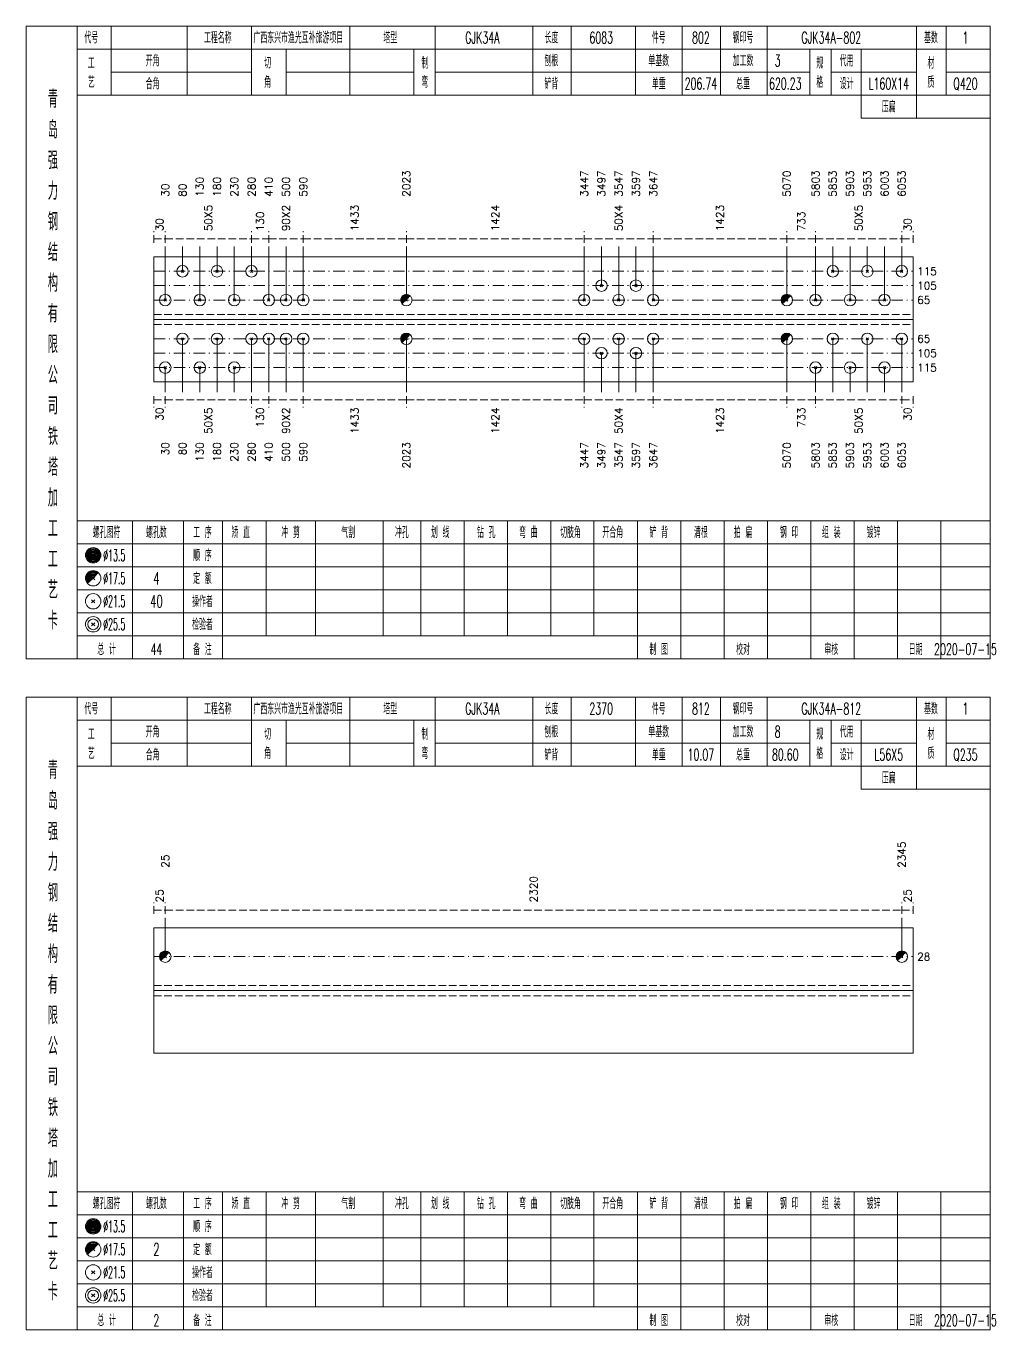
# Model space of a CAD drawing. Extents: x 0 to 2606, y -377 to 6479.
# Drawn here: x 1568.4 to 1821.3, y 2975 to 3315 of the extents above; entities that cross this region are included whole.
import ezdxf
from ezdxf.enums import TextEntityAlignment as Align

# ---------------------------------------------------------------- set-up
doc = ezdxf.new("R2010")
doc.units = 0
doc.header["$MEASUREMENT"] = 0
doc.linetypes.add('一点画线', pattern=[5.2, 3, -1, 0.2, -1])
doc.linetypes.add('虚线', pattern=[2.75, 2, -0.75])
doc.layers.get('0').update_dxf_attribs({"linetype": 'CONTINUOUS', "lineweight": 25})
doc.layers.add('1', color=7, linetype='CONTINUOUS', lineweight=25)
doc.layers.add('4', color=7, linetype='CONTINUOUS', lineweight=25)
doc.styles.get("Standard").update_dxf_attribs({"font": 'simplex.shx', "width": 0.7, "height": 3, "bigfont": 'gbhzfs.shx'})

msp = doc.modelspace()

# ---------------------------------------------------------------- linework, layer by layer
at = {"color": 8, "linetype": '虚线', "lineweight": 9}
for p, q in [((1601.7, 3258.5), (1601.7, 3261.5)), ((1604.7, 3258.5), (1604.7, 3261.5)), ((1604.7, 3258.5), (1604.7, 3261.5)), ((1627.2, 3258.5), (1627.2, 3261.5)), ((1627.2, 3258.5), (1627.2, 3261.5)), ((1631.7, 3258.5), (1631.7, 3261.5)), ((1631.7, 3258.5), (1631.7, 3261.5)), ((1640.7, 3258.5), (1640.7, 3261.5)), ((1640.7, 3258.5), (1640.7, 3261.5)), ((1667.58, 3258.5), (1667.58, 3261.5)), ((1667.58, 3258.5), (1667.58, 3261.5)), ((1713.96, 3258.5), (1713.96, 3261.5)), ((1713.96, 3258.5), (1713.96, 3261.5)), ((1731.96, 3258.5), (1731.96, 3261.5)), ((1731.96, 3258.5), (1731.96, 3261.5)), ((1766.81, 3258.5), (1766.81, 3261.5)), ((1766.81, 3258.5), (1766.81, 3261.5)), ((1774.3, 3258.5), (1774.3, 3261.5)), ((1774.3, 3258.5), (1774.3, 3261.5)), ((1796.8, 3258.5), (1796.8, 3261.5)), ((1796.8, 3258.5), (1796.8, 3261.5)), ((1799.8, 3258.5), (1799.8, 3261.5)), ((1601.7, 3259.5), (1604.7, 3259.5)), ((1604.7, 3259.5), (1627.2, 3259.5)), ((1627.2, 3259.5), (1631.7, 3259.5)), ((1631.7, 3259.5), (1640.7, 3259.5)), ((1640.7, 3259.5), (1667.58, 3259.5)), ((1667.58, 3259.5), (1713.96, 3259.5)), ((1713.96, 3259.5), (1731.96, 3259.5)), ((1731.96, 3259.5), (1766.81, 3259.5)), ((1766.81, 3259.5), (1774.3, 3259.5)), ((1774.3, 3259.5), (1796.8, 3259.5)), ((1796.8, 3259.5), (1799.8, 3259.5)), ((1601.7, 3218.5), (1601.7, 3215.5)), ((1601.7, 3217.5), (1604.7, 3217.5)), ((1604.7, 3218.5), (1604.7, 3215.5)), ((1604.7, 3218.5), (1604.7, 3215.5)), ((1604.7, 3217.5), (1627.2, 3217.5)), ((1627.2, 3218.5), (1627.2, 3215.5)), ((1627.2, 3218.5), (1627.2, 3215.5)), ((1627.2, 3217.5), (1631.7, 3217.5)), ((1631.7, 3218.5), (1631.7, 3215.5)), ((1631.7, 3218.5), (1631.7, 3215.5)), ((1631.7, 3217.5), (1640.7, 3217.5)), ((1640.7, 3218.5), (1640.7, 3215.5)), ((1640.7, 3218.5), (1640.7, 3215.5)), ((1640.7, 3217.5), (1667.58, 3217.5)), ((1667.58, 3218.5), (1667.58, 3215.5)), ((1667.58, 3218.5), (1667.58, 3215.5)), ((1667.58, 3217.5), (1713.96, 3217.5)), ((1713.96, 3218.5), (1713.96, 3215.5)), ((1713.96, 3218.5), (1713.96, 3215.5)), ((1713.96, 3217.5), (1731.96, 3217.5)), ((1731.96, 3218.5), (1731.96, 3215.5)), ((1731.96, 3218.5), (1731.96, 3215.5)), ((1731.96, 3217.5), (1766.81, 3217.5)), ((1766.81, 3218.5), (1766.81, 3215.5)), ((1766.81, 3218.5), (1766.81, 3215.5)), ((1766.81, 3217.5), (1774.3, 3217.5)), ((1774.3, 3218.5), (1774.3, 3215.5)), ((1774.3, 3218.5), (1774.3, 3215.5)), ((1774.3, 3217.5), (1796.8, 3217.5)), ((1796.8, 3218.5), (1796.8, 3215.5)), ((1796.8, 3218.5), (1796.8, 3215.5)), ((1796.8, 3217.5), (1799.8, 3217.5)), ((1799.8, 3218.5), (1799.8, 3215.5)), ((1601.7, 3083.5), (1601.7, 3086.5)), ((1601.7, 3084.5), (1604.7, 3084.5)), ((1604.7, 3083.5), (1604.7, 3086.5)), ((1604.7, 3083.5), (1604.7, 3086.5)), ((1604.7, 3084.5), (1796.8, 3084.5)), ((1796.8, 3083.5), (1796.8, 3086.5)), ((1796.8, 3083.5), (1796.8, 3086.5)), ((1796.8, 3084.5), (1799.8, 3084.5)), ((1799.8, 3083.5), (1799.8, 3086.5))]:
    msp.add_line(p, q, dxfattribs=at)
at = {"color": 7, "linetype": 'Continuous', "lineweight": 13}
for p, q in [((1604.7, 3243.56), (1604.7, 3257.5)), ((1609.2, 3251.06), (1609.2, 3257.5)), ((1613.7, 3243.56), (1613.7, 3257.5)), ((1618.2, 3251.06), (1618.2, 3257.5)), ((1622.7, 3243.56), (1622.7, 3257.5)), ((1627.2, 3251.06), (1627.2, 3257.5)), ((1631.7, 3243.56), (1631.7, 3257.5)), ((1636.2, 3243.56), (1636.2, 3257.5)), ((1640.7, 3243.56), (1640.7, 3257.5)), ((1667.58, 3243.56), (1667.58, 3257.5)), ((1713.96, 3243.56), (1713.96, 3257.5)), ((1718.46, 3247.31), (1718.46, 3257.5)), ((1722.96, 3243.56), (1722.96, 3257.5)), ((1727.46, 3247.31), (1727.46, 3257.5)), ((1731.96, 3243.56), (1731.96, 3257.5)), ((1766.81, 3243.56), (1766.81, 3257.5)), ((1774.3, 3243.56), (1774.3, 3257.5)), ((1778.8, 3251.06), (1778.8, 3257.5)), ((1783.3, 3243.56), (1783.3, 3257.5)), ((1787.8, 3251.06), (1787.8, 3257.5)), ((1792.3, 3243.56), (1792.3, 3257.5)), ((1796.8, 3251.06), (1796.8, 3257.5)), ((1608.9, 3250.76), (1609.5, 3251.36)), ((1609.5, 3250.76), (1608.9, 3251.36)), ((1617.9, 3250.76), (1618.5, 3251.36)), ((1618.5, 3250.76), (1617.9, 3251.36)), ((1626.9, 3250.76), (1627.5, 3251.36)), ((1627.5, 3250.76), (1626.9, 3251.36)), ((1778.5, 3250.76), (1779.1, 3251.36)), ((1779.1, 3250.76), (1778.5, 3251.36)), ((1787.5, 3250.76), (1788.1, 3251.36)), ((1788.1, 3250.76), (1787.5, 3251.36)), ((1796.5, 3250.76), (1797.1, 3251.36)), ((1797.1, 3250.76), (1796.5, 3251.36)), ((1718.16, 3247.01), (1718.76, 3247.61)), ((1718.76, 3247.01), (1718.16, 3247.61)), ((1727.16, 3247.01), (1727.76, 3247.61)), ((1727.76, 3247.01), (1727.16, 3247.61)), ((1604.4, 3243.26), (1605, 3243.86)), ((1605, 3243.26), (1604.4, 3243.86)), ((1613.4, 3243.26), (1614, 3243.86)), ((1614, 3243.26), (1613.4, 3243.86)), ((1622.4, 3243.26), (1623, 3243.86)), ((1623, 3243.26), (1622.4, 3243.86)), ((1631.4, 3243.26), (1632, 3243.86)), ((1632, 3243.26), (1631.4, 3243.86)), ((1635.9, 3243.26), (1636.5, 3243.86)), ((1636.5, 3243.26), (1635.9, 3243.86)), ((1640.4, 3243.26), (1641, 3243.86)), ((1641, 3243.26), (1640.4, 3243.86)), ((1713.66, 3243.26), (1714.26, 3243.86)), ((1714.26, 3243.26), (1713.66, 3243.86)), ((1722.66, 3243.26), (1723.26, 3243.86)), ((1723.26, 3243.26), (1722.66, 3243.86)), ((1731.66, 3243.26), (1732.26, 3243.86)), ((1732.26, 3243.26), (1731.66, 3243.86)), ((1774, 3243.26), (1774.6, 3243.86)), ((1774.6, 3243.26), (1774, 3243.86)), ((1783, 3243.26), (1783.6, 3243.86)), ((1783.6, 3243.26), (1783, 3243.86)), ((1792, 3243.26), (1792.6, 3243.86)), ((1792.6, 3243.26), (1792, 3243.86)), ((1609.2, 3233.44), (1609.2, 3219.5)), ((1618.2, 3233.44), (1618.2, 3219.5)), ((1627.2, 3233.44), (1627.2, 3219.5)), ((1631.7, 3233.44), (1631.7, 3219.5)), ((1636.2, 3233.44), (1636.2, 3219.5)), ((1640.7, 3233.44), (1640.7, 3219.5)), ((1667.58, 3233.44), (1667.58, 3219.5)), ((1713.96, 3233.44), (1713.96, 3219.5)), ((1722.96, 3233.44), (1722.96, 3219.5)), ((1731.96, 3233.44), (1731.96, 3219.5)), ((1766.81, 3233.44), (1766.81, 3219.5)), ((1778.8, 3233.44), (1778.8, 3219.5)), ((1787.8, 3233.44), (1787.8, 3219.5)), ((1796.8, 3233.44), (1796.8, 3219.5)), ((1718.46, 3229.69), (1718.46, 3219.5)), ((1727.46, 3229.69), (1727.46, 3219.5)), ((1604.7, 3225.94), (1604.7, 3219.5)), ((1613.7, 3225.94), (1613.7, 3219.5)), ((1622.7, 3225.94), (1622.7, 3219.5)), ((1774.3, 3225.94), (1774.3, 3219.5)), ((1783.3, 3225.94), (1783.3, 3219.5)), ((1792.3, 3225.94), (1792.3, 3219.5)), ((1604.7, 3072.34), (1604.7, 3082.5)), ((1796.8, 3072.34), (1796.8, 3082.5))]:
    msp.add_line(p, q, dxfattribs=at)
at = {"color": 7, "linetype": 'Continuous', "lineweight": 18}
for p, q in [((1601.7, 3254.81), (1601.7, 3222.19)), ((1601.7, 3254.81), (1799.8, 3254.81)), ((1799.8, 3254.81), (1799.8, 3222.19)), ((1601.7, 3238.5), (1799.8, 3238.5)), ((1601.7, 3079.84), (1601.7, 3047.16)), ((1601.7, 3079.84), (1799.8, 3079.84)), ((1799.8, 3079.84), (1799.8, 3047.16)), ((1601.7, 3063.5), (1799.8, 3063.5))]:
    msp.add_line(p, q, dxfattribs=at)
at = {"color": 3, "linetype": '一点画线', "lineweight": 13}
for p, q in [((1601.7, 3251.06), (1799.8, 3251.06)), ((1601.7, 3247.31), (1799.8, 3247.31)), ((1601.7, 3243.56), (1799.8, 3243.56)), ((1601.7, 3233.44), (1799.8, 3233.44)), ((1601.7, 3229.69), (1799.8, 3229.69)), ((1601.7, 3225.94), (1799.8, 3225.94)), ((1601.7, 3072.34), (1799.8, 3072.34))]:
    msp.add_line(p, q, dxfattribs=at)
at = {"color": 7, "linetype": 'Continuous', "lineweight": 0}
for p, q in [((1667.28, 3243.26), (1667.88, 3243.86)), ((1667.28, 3243.86), (1667.88, 3243.26)), ((1766.51, 3243.26), (1767.11, 3243.86)), ((1766.51, 3243.86), (1767.11, 3243.26)), ((1604.4, 3072.04), (1605, 3072.64)), ((1604.4, 3072.64), (1605, 3072.04)), ((1796.5, 3072.04), (1797.1, 3072.64)), ((1796.5, 3072.64), (1797.1, 3072.04))]:
    msp.add_line(p, q, dxfattribs=at)
at = {"color": 1, "linetype": '虚线', "lineweight": 18}
for p, q in [((1601.7, 3239.81), (1799.8, 3239.81)), ((1601.7, 3237.19), (1799.8, 3237.19)), ((1601.7, 3064.84), (1799.8, 3064.84)), ((1601.7, 3062.16), (1799.8, 3062.16))]:
    msp.add_line(p, q, dxfattribs=at)
at = {"color": 7, "linetype": 'Continuous', "lineweight": 13}
for centre in [(1609.2, 3251.06), (1618.2, 3251.06), (1627.2, 3251.06), (1778.8, 3251.06), (1787.8, 3251.06), (1796.8, 3251.06), (1718.46, 3247.31), (1727.46, 3247.31), (1604.7, 3243.56), (1613.7, 3243.56), (1622.7, 3243.56), (1631.7, 3243.56), (1636.2, 3243.56), (1640.7, 3243.56), (1667.58, 3243.56), (1713.96, 3243.56), (1722.96, 3243.56), (1731.96, 3243.56), (1766.81, 3243.56), (1774.3, 3243.56), (1783.3, 3243.56), (1792.3, 3243.56), (1604.7, 3072.34), (1796.8, 3072.34)]:
    msp.add_circle(centre, 1.5, dxfattribs=at)
for centre, radius in [((1667.58, 3243.56), 1.35), ((1667.58, 3243.56), 1.2), ((1667.58, 3243.56), 1.05), ((1667.58, 3243.56), 0.9), ((1667.58, 3243.56), 0.75), ((1667.58, 3243.56), 0.6), ((1667.58, 3243.56), 0.45), ((1667.58, 3243.56), 0.3), ((1667.58, 3243.56), 0.15), ((1766.81, 3243.56), 1.35), ((1766.81, 3243.56), 1.2), ((1766.81, 3243.56), 1.05), ((1766.81, 3243.56), 0.9), ((1766.81, 3243.56), 0.75), ((1766.81, 3243.56), 0.6), ((1766.81, 3243.56), 0.45), ((1766.81, 3243.56), 0.3), ((1766.81, 3243.56), 0.15), ((1604.7, 3072.34), 1.35), ((1796.8, 3072.34), 1.35), ((1604.7, 3072.34), 1.2), ((1604.7, 3072.34), 1.05), ((1604.7, 3072.34), 0.9), ((1604.7, 3072.34), 0.75), ((1604.7, 3072.34), 0.6), ((1604.7, 3072.34), 0.45), ((1604.7, 3072.34), 0.3), ((1604.7, 3072.34), 0.15), ((1796.8, 3072.34), 1.2), ((1796.8, 3072.34), 1.05), ((1796.8, 3072.34), 0.9), ((1796.8, 3072.34), 0.75), ((1796.8, 3072.34), 0.6), ((1796.8, 3072.34), 0.45), ((1796.8, 3072.34), 0.3), ((1796.8, 3072.34), 0.15)]:
    msp.add_arc(centre, radius, 45, 225, dxfattribs=at)
at = {"layer": '1', "color": 7, "linetype": 'Continuous', "lineweight": 13}
for p, q in [((1608.9, 3233.14), (1609.5, 3233.74)), ((1609.5, 3233.14), (1608.9, 3233.74)), ((1617.9, 3233.14), (1618.5, 3233.74)), ((1618.5, 3233.14), (1617.9, 3233.74)), ((1626.9, 3233.14), (1627.5, 3233.74)), ((1627.5, 3233.14), (1626.9, 3233.74)), ((1631.4, 3233.14), (1632, 3233.74)), ((1632, 3233.14), (1631.4, 3233.74)), ((1635.9, 3233.14), (1636.5, 3233.74)), ((1636.5, 3233.14), (1635.9, 3233.74)), ((1640.4, 3233.14), (1641, 3233.74)), ((1641, 3233.14), (1640.4, 3233.74)), ((1713.66, 3233.14), (1714.26, 3233.74)), ((1714.26, 3233.14), (1713.66, 3233.74)), ((1722.66, 3233.14), (1723.26, 3233.74)), ((1723.26, 3233.14), (1722.66, 3233.74)), ((1731.66, 3233.14), (1732.26, 3233.74)), ((1732.26, 3233.14), (1731.66, 3233.74)), ((1778.5, 3233.14), (1779.1, 3233.74)), ((1779.1, 3233.14), (1778.5, 3233.74)), ((1787.5, 3233.14), (1788.1, 3233.74)), ((1788.1, 3233.14), (1787.5, 3233.74)), ((1796.5, 3233.14), (1797.1, 3233.74)), ((1797.1, 3233.14), (1796.5, 3233.74)), ((1718.16, 3229.39), (1718.76, 3229.99)), ((1718.76, 3229.39), (1718.16, 3229.99)), ((1727.16, 3229.39), (1727.76, 3229.99)), ((1727.76, 3229.39), (1727.16, 3229.99)), ((1604.4, 3225.64), (1605, 3226.24)), ((1605, 3225.64), (1604.4, 3226.24)), ((1613.4, 3225.64), (1614, 3226.24)), ((1614, 3225.64), (1613.4, 3226.24)), ((1622.4, 3225.64), (1623, 3226.24)), ((1623, 3225.64), (1622.4, 3226.24)), ((1774, 3225.64), (1774.6, 3226.24)), ((1774.6, 3225.64), (1774, 3226.24)), ((1783, 3225.64), (1783.6, 3226.24)), ((1783.6, 3225.64), (1783, 3226.24)), ((1792, 3225.64), (1792.6, 3226.24)), ((1792.6, 3225.64), (1792, 3226.24))]:
    msp.add_line(p, q, dxfattribs=at)
at = {"layer": '1', "color": 7, "linetype": 'Continuous', "lineweight": 0}
for p, q in [((1667.28, 3233.14), (1667.88, 3233.74)), ((1667.28, 3233.74), (1667.88, 3233.14)), ((1766.51, 3233.14), (1767.11, 3233.74)), ((1766.51, 3233.74), (1767.11, 3233.14))]:
    msp.add_line(p, q, dxfattribs=at)
at = {"layer": '1', "color": 7, "linetype": 'Continuous', "lineweight": 18}
for p, q in [((1601.7, 3222.19), (1799.8, 3222.19)), ((1601.7, 3047.16), (1799.8, 3047.16))]:
    msp.add_line(p, q, dxfattribs=at)
at = {"layer": '1', "color": 7, "linetype": 'Continuous', "lineweight": 13}
for centre in [(1609.2, 3233.44), (1618.2, 3233.44), (1627.2, 3233.44), (1631.7, 3233.44), (1636.2, 3233.44), (1640.7, 3233.44), (1667.58, 3233.44), (1713.96, 3233.44), (1722.96, 3233.44), (1731.96, 3233.44), (1766.81, 3233.44), (1778.8, 3233.44), (1787.8, 3233.44), (1796.8, 3233.44), (1718.46, 3229.69), (1727.46, 3229.69), (1604.7, 3225.94), (1613.7, 3225.94), (1622.7, 3225.94), (1774.3, 3225.94), (1783.3, 3225.94), (1792.3, 3225.94)]:
    msp.add_circle(centre, 1.5, dxfattribs=at)
for centre, radius in [((1667.58, 3233.44), 1.35), ((1667.58, 3233.44), 1.2), ((1667.58, 3233.44), 1.05), ((1667.58, 3233.44), 0.9), ((1667.58, 3233.44), 0.75), ((1667.58, 3233.44), 0.6), ((1667.58, 3233.44), 0.45), ((1667.58, 3233.44), 0.3), ((1667.58, 3233.44), 0.15), ((1766.81, 3233.44), 1.35), ((1766.81, 3233.44), 1.2), ((1766.81, 3233.44), 1.05), ((1766.81, 3233.44), 0.9), ((1766.81, 3233.44), 0.75), ((1766.81, 3233.44), 0.6), ((1766.81, 3233.44), 0.45), ((1766.81, 3233.44), 0.3), ((1766.81, 3233.44), 0.15)]:
    msp.add_arc(centre, radius, 45, 225, dxfattribs=at)
at = {"layer": '4', "color": 1, "linetype": 'Continuous', "lineweight": 18}
for p, q in [((1581.7, 3150), (1581.7, 3315)), ((1590.6, 3297), (1590.6, 3315)), ((1610.4, 3297), (1610.4, 3315)), ((1627.2, 3297), (1627.2, 3315)), ((1652.8, 3297), (1652.8, 3315)), ((1675.1, 3297), (1675.1, 3315)), ((1700.6, 3297), (1700.6, 3315)), ((1710.6, 3297), (1710.6, 3315)), ((1727.3, 3297), (1727.3, 3315)), ((1739.5, 3297), (1739.5, 3315)), ((1749.5, 3297), (1749.5, 3315)), ((1761.7, 3297), (1761.7, 3315)), ((1800.6, 3291), (1800.6, 3315)), ((1808.4, 3297), (1808.4, 3315)), ((1581.7, 3309), (1819.8, 3309)), ((1636.2, 3297), (1636.2, 3309)), ((1669.5, 3297), (1669.5, 3309)), ((1772.8, 3297), (1772.8, 3309)), ((1778.4, 3297), (1778.4, 3309)), ((1786.2, 3291), (1786.2, 3309)), ((1590.6, 3303), (1627.2, 3303)), ((1636.2, 3303), (1669.5, 3303)), ((1675.1, 3303), (1772.8, 3303)), ((1778.4, 3303), (1800.6, 3303)), ((1808.4, 3303), (1819.8, 3303)), ((1581.7, 3297), (1819.8, 3297)), ((1786.2, 3291), (1819.8, 3291)), ((1581.7, 3186), (1819.8, 3186)), ((1596.2, 3150), (1596.2, 3186)), ((1609.5, 3150), (1609.5, 3186)), ((1619.6, 3150), (1619.6, 3186)), ((1631, 3156), (1631, 3186)), ((1643.9, 3156), (1643.9, 3186)), ((1661.5, 3156), (1661.5, 3186)), ((1671.4, 3156), (1671.4, 3186)), ((1682.7, 3156), (1682.7, 3186)), ((1694, 3156), (1694, 3186)), ((1705.3, 3156), (1705.3, 3186)), ((1716.5, 3156), (1716.5, 3186)), ((1727.9, 3156), (1727.9, 3186)), ((1739.2, 3156), (1739.2, 3186)), ((1750.5, 3156), (1750.5, 3186)), ((1761.8, 3156), (1761.8, 3186)), ((1773.1, 3156), (1773.1, 3186)), ((1784.4, 3156), (1784.4, 3186)), ((1795.7, 3156), (1795.7, 3186)), ((1807, 3156), (1807, 3186)), ((1581.7, 3180), (1819.8, 3180)), ((1581.7, 3174), (1819.8, 3174)), ((1581.7, 3168), (1819.8, 3168)), ((1581.7, 3162), (1819.8, 3162)), ((1581.7, 3156), (1819.8, 3156)), ((1727.9, 3150), (1727.9, 3156)), ((1739.2, 3150), (1739.2, 3156)), ((1750.5, 3150), (1750.5, 3156)), ((1761.8, 3150), (1761.8, 3156)), ((1773.1, 3150), (1773.1, 3156)), ((1784.4, 3150), (1784.4, 3156)), ((1795.7, 3150), (1795.7, 3156)), ((1807, 3150), (1807, 3156)), ((1581.7, 2975), (1581.7, 3140)), ((1590.6, 3122), (1590.6, 3140)), ((1610.4, 3122), (1610.4, 3140)), ((1627.2, 3122), (1627.2, 3140)), ((1652.8, 3122), (1652.8, 3140)), ((1675.1, 3122), (1675.1, 3140)), ((1700.6, 3122), (1700.6, 3140)), ((1710.6, 3122), (1710.6, 3140)), ((1727.3, 3122), (1727.3, 3140)), ((1739.5, 3122), (1739.5, 3140)), ((1749.5, 3122), (1749.5, 3140)), ((1761.7, 3122), (1761.7, 3140)), ((1800.6, 3116), (1800.6, 3140)), ((1808.4, 3122), (1808.4, 3140)), ((1581.7, 3134), (1819.8, 3134)), ((1636.2, 3122), (1636.2, 3134)), ((1669.5, 3122), (1669.5, 3134)), ((1772.8, 3122), (1772.8, 3134)), ((1778.4, 3122), (1778.4, 3134)), ((1786.2, 3116), (1786.2, 3134)), ((1590.6, 3128), (1627.2, 3128)), ((1636.2, 3128), (1669.5, 3128)), ((1675.1, 3128), (1772.8, 3128)), ((1778.4, 3128), (1800.6, 3128)), ((1808.4, 3128), (1819.8, 3128)), ((1581.7, 3122), (1819.8, 3122)), ((1786.2, 3116), (1819.8, 3116)), ((1581.7, 3011), (1819.8, 3011)), ((1596.2, 2975), (1596.2, 3011)), ((1609.5, 2975), (1609.5, 3011)), ((1619.6, 2975), (1619.6, 3011)), ((1631, 2981), (1631, 3011)), ((1643.9, 2981), (1643.9, 3011)), ((1661.5, 2981), (1661.5, 3011)), ((1671.4, 2981), (1671.4, 3011)), ((1682.7, 2981), (1682.7, 3011)), ((1694, 2981), (1694, 3011)), ((1705.3, 2981), (1705.3, 3011)), ((1716.5, 2981), (1716.5, 3011)), ((1727.9, 2981), (1727.9, 3011)), ((1739.2, 2981), (1739.2, 3011)), ((1750.5, 2981), (1750.5, 3011)), ((1761.8, 2981), (1761.8, 3011)), ((1773.1, 2981), (1773.1, 3011)), ((1784.4, 2981), (1784.4, 3011)), ((1795.7, 2981), (1795.7, 3011)), ((1807, 2981), (1807, 3011)), ((1581.7, 3005), (1819.8, 3005)), ((1581.7, 2999), (1819.8, 2999)), ((1581.7, 2993), (1819.8, 2993)), ((1581.7, 2987), (1819.8, 2987)), ((1581.7, 2981), (1819.8, 2981)), ((1727.9, 2975), (1727.9, 2981)), ((1739.2, 2975), (1739.2, 2981)), ((1750.5, 2975), (1750.5, 2981)), ((1761.8, 2975), (1761.8, 2981)), ((1773.1, 2975), (1773.1, 2981)), ((1784.4, 2975), (1784.4, 2981)), ((1795.7, 2975), (1795.7, 2981)), ((1807, 2975), (1807, 2981))]:
    msp.add_line(p, q, dxfattribs=at)
at = {"layer": '4', "color": 7, "linetype": 'Continuous', "lineweight": 13}
for p, q in [((1585.7, 3176.8), (1586.1, 3177.2)), ((1586.1, 3176.8), (1585.7, 3177.2)), ((1585.5, 3164.6), (1586.3, 3165.4)), ((1586.3, 3164.6), (1585.5, 3165.4)), ((1585.5, 3158.6), (1586.3, 3159.4)), ((1586.3, 3158.6), (1585.5, 3159.4)), ((1585.7, 3001.8), (1586.1, 3002.2)), ((1586.1, 3001.8), (1585.7, 3002.2)), ((1585.5, 2989.6), (1586.3, 2990.4)), ((1586.3, 2989.6), (1585.5, 2990.4)), ((1585.5, 2983.6), (1586.3, 2984.4)), ((1586.3, 2983.6), (1585.5, 2984.4))]:
    msp.add_line(p, q, dxfattribs=at)
at = {"layer": '4', "color": 7, "linetype": 'Continuous', "lineweight": 0}
for p, q in [((1585.5, 3170.6), (1586.3, 3171.4)), ((1585.5, 3171.4), (1586.3, 3170.6)), ((1585.5, 2995.6), (1586.3, 2996.4)), ((1585.5, 2996.4), (1586.3, 2995.6))]:
    msp.add_line(p, q, dxfattribs=at)
at = {"layer": '4', "color": 1, "linetype": 'Continuous', "lineweight": 18}
for points in [[(1568.4, 3315), (1568.4, 3150), (1819.8, 3150), (1819.8, 3315)], [(1568.4, 3140), (1568.4, 2975), (1819.8, 2975), (1819.8, 3140)]]:
    msp.add_lwpolyline(points, close=True, dxfattribs=at)
at = {"layer": '4', "color": 7, "linetype": 'Continuous', "lineweight": 13}
for centre, radius in [((1585.9, 3177), 2), ((1585.9, 3177), 1.8), ((1585.9, 3177), 1.6), ((1585.9, 3177), 1.4), ((1585.9, 3177), 1.2), ((1585.9, 3177), 1), ((1585.9, 3177), 0.8), ((1585.9, 3177), 0.6), ((1585.9, 3177), 0.4), ((1585.9, 3177), 0.2), ((1585.9, 3171), 2), ((1585.9, 3165), 2), ((1585.9, 3159), 2), ((1585.9, 3159), 1.4), ((1585.9, 3002), 2), ((1585.9, 3002), 1.8), ((1585.9, 3002), 1.6), ((1585.9, 3002), 1.4), ((1585.9, 3002), 1.2), ((1585.9, 3002), 1), ((1585.9, 3002), 0.8), ((1585.9, 3002), 0.6), ((1585.9, 3002), 0.4), ((1585.9, 3002), 0.2), ((1585.9, 2996), 2), ((1585.9, 2990), 2), ((1585.9, 2984), 2), ((1585.9, 2984), 1.4)]:
    msp.add_circle(centre, radius, dxfattribs=at)
for centre, radius in [((1585.9, 3171), 1.8), ((1585.9, 3171), 1.6), ((1585.9, 3171), 1.4), ((1585.9, 3171), 1.2), ((1585.9, 3171), 1), ((1585.9, 3171), 0.8), ((1585.9, 3171), 0.6), ((1585.9, 3171), 0.4), ((1585.9, 3171), 0.2), ((1585.9, 2996), 1.8), ((1585.9, 2996), 1.6), ((1585.9, 2996), 1.4), ((1585.9, 2996), 1.2), ((1585.9, 2996), 1), ((1585.9, 2996), 0.8), ((1585.9, 2996), 0.6), ((1585.9, 2996), 0.4), ((1585.9, 2996), 0.2)]:
    msp.add_arc(centre, radius, 45, 225, dxfattribs=at)

# ---------------------------------------------------------------- texts
at = {"color": 7, "linetype": 'Continuous', "lineweight": 13}
for s, p in [('130', (1613.7, 3270.5)), ('180', (1618.2, 3270.5)), ('230', (1622.7, 3270.5)), ('280', (1627.2, 3270.5)), ('410', (1631.7, 3270.5)), ('500', (1636.2, 3270.5)), ('590', (1640.7, 3270.5)), ('2023', (1667.58, 3270.5)), ('3447', (1713.96, 3270.5)), ('3497', (1718.46, 3270.5)), ('3547', (1722.96, 3270.5)), ('3597', (1727.46, 3270.5)), ('3647', (1731.96, 3270.5)), ('5070', (1766.81, 3270.5)), ('5803', (1774.3, 3270.5)), ('5853', (1778.8, 3270.5)), ('5903', (1783.3, 3270.5)), ('5953', (1787.8, 3270.5)), ('6003', (1792.3, 3270.5)), ('6053', (1796.8, 3270.5)), ('30', (1604.7, 3270.5)), ('80', (1609.2, 3270.5)), ('2345', (1796.8, 3095.5)), ('25', (1604.7, 3095.5))]:
    msp.add_text(s, height=2, rotation=90, dxfattribs=at).set_placement(p, align=Align.MIDDLE_LEFT)
at = {"color": 8, "linetype": 'Continuous', "lineweight": 9}
for s, p in [('50X5', (1615.95, 3261.5)), ('90X2', (1636.2, 3261.5)), ('1433', (1654.14, 3261.5)), ('1424', (1690.77, 3261.5)), ('50X4', (1722.96, 3261.5)), ('1423', (1749.38, 3261.5)), ('50X5', (1785.55, 3261.5)), ('30', (1603.2, 3261.5)), ('130', (1629.45, 3261.5)), ('733', (1770.56, 3261.5)), ('30', (1798.3, 3261.5)), ('2320', (1700.75, 3086.5)), ('25', (1603.2, 3086.5)), ('25', (1798.3, 3086.5))]:
    msp.add_text(s, height=2, rotation=90, dxfattribs=at).set_placement(p, align=Align.MIDDLE_LEFT)
at = {"color": 7, "linetype": 'Continuous', "lineweight": 13}
for s, p in [('115', (1800.8, 3251.06)), ('105', (1800.8, 3247.31)), ('65', (1800.8, 3243.56)), ('65', (1800.8, 3233.44)), ('105', (1800.8, 3229.69)), ('115', (1800.8, 3225.94)), ('28', (1800.8, 3072.34))]:
    msp.add_text(s, height=2, dxfattribs=at).set_placement(p, align=Align.MIDDLE_LEFT)
at = {"color": 8, "linetype": 'Continuous', "lineweight": 9}
for s, p in [('30', (1603.2, 3215.5)), ('50X5', (1615.95, 3215.5)), ('130', (1629.45, 3215.5)), ('90X2', (1636.2, 3215.5)), ('1433', (1654.14, 3215.5)), ('1424', (1690.77, 3215.5)), ('50X4', (1722.96, 3215.5)), ('1423', (1749.38, 3215.5)), ('733', (1770.56, 3215.5)), ('50X5', (1785.55, 3215.5)), ('30', (1798.3, 3215.5))]:
    msp.add_text(s, height=2, rotation=90, dxfattribs=at).set_placement(p, align=Align.MIDDLE_RIGHT)
at = {"layer": '1', "color": 7, "linetype": 'Continuous', "lineweight": 13}
for s, p in [('30', (1604.7, 3206.5)), ('80', (1609.2, 3206.5)), ('130', (1613.7, 3206.5)), ('180', (1618.2, 3206.5)), ('230', (1622.7, 3206.5)), ('280', (1627.2, 3206.5)), ('410', (1631.7, 3206.5)), ('500', (1636.2, 3206.5)), ('590', (1640.7, 3206.5)), ('2023', (1667.58, 3206.5)), ('3447', (1713.96, 3206.5)), ('3497', (1718.46, 3206.5)), ('3547', (1722.96, 3206.5)), ('3597', (1727.46, 3206.5)), ('3647', (1731.96, 3206.5)), ('5070', (1766.81, 3206.5)), ('5803', (1774.3, 3206.5)), ('5853', (1778.8, 3206.5)), ('5903', (1783.3, 3206.5)), ('5953', (1787.8, 3206.5)), ('6003', (1792.3, 3206.5)), ('6053', (1796.8, 3206.5))]:
    msp.add_text(s, height=2, rotation=90, dxfattribs=at).set_placement(p, align=Align.MIDDLE_RIGHT)
at = {"layer": '4', "color": 1, "linetype": 'Continuous', "lineweight": 13}
for s, height, width, p in [('代号', 3, 0.6, (1585.4, 3312)), ('工程名称', 3, 0.6, (1618.4, 3312)), ('广西东兴市渔光互补旅游项目', 3, 0.6, (1639.4, 3312)), ('塔型', 3, 0.6, (1663.4, 3312)), ('GJK34A', 3, 0.6, (1687.4, 3312)), ('长度', 3, 0.6, (1705.4, 3312)), ('6083', 3, 0.6, (1718.4, 3312)), ('件号', 3, 0.6, (1733.4, 3312)), ('802', 3, 0.6, (1744.4, 3312)), ('钢印号', 3, 0.6, (1755.4, 3312)), ('GJK34A-802', 3, 0.6, (1778.4, 3312)), ('基数', 3, 0.6, (1804.4, 3312)), ('1', 3, 0.6, (1813.4, 3312)), ('工', 3, 0.6, (1585.4, 3305.4)), ('开角', 3, 0.6, (1601.4, 3306)), ('切', 3, 0.6, (1631.4, 3305.4)), ('制', 3, 0.6, (1672.4, 3305.4)), ('刨根', 3, 0.6, (1705.4, 3306)), ('单基数', 3, 0.6, (1733.4, 3306)), ('加工数', 3, 0.6, (1755.4, 3306)), ('3', 3, 0.6, (1764.4, 3306)), ('规', 3, 0.6, (1775.4, 3305.4)), ('代用', 3, 0.6, (1782.4, 3306)), ('材', 3, 0.6, (1804.4, 3305.4)), ('艺', 3, 0.6, (1585.4, 3300.4)), ('合角', 3, 0.6, (1601.4, 3300)), ('角', 3, 0.6, (1631.4, 3300.4)), ('弯', 3, 0.6, (1672.4, 3300.4)), ('铲背', 3, 0.6, (1705.4, 3300)), ('单重', 3, 0.6, (1733.4, 3300)), ('206.74', 3, 0.6, (1744.4, 3300)), ('总重', 3, 0.6, (1755.4, 3300)), ('620.23', 3, 0.6, (1766.4, 3300)), ('格', 3, 0.6, (1775.4, 3300.4)), ('设计', 3, 0.6, (1782.4, 3300)), ('L160X14', 3, 0.6, (1793.4, 3300)), ('质', 3, 0.6, (1804.4, 3300.4)), ('Q420', 3, 0.6, (1813.4, 3300)), ('青', 4.6, 0.8, (1575.4, 3296)), ('压扁', 3, 0.6, (1793.4, 3294)), ('岛', 4.6, 0.8, (1575.4, 3288)), ('强', 4.6, 0.8, (1575.4, 3280)), ('力', 4.6, 0.8, (1575.4, 3272)), ('钢', 4.6, 0.8, (1575.4, 3264)), ('结', 4.6, 0.8, (1575.4, 3256)), ('构', 4.6, 0.8, (1575.4, 3248)), ('有', 4.6, 0.8, (1575.4, 3240)), ('限', 4.6, 0.8, (1575.4, 3232)), ('公', 4.6, 0.8, (1575.4, 3224)), ('司', 4.6, 0.8, (1575.4, 3216)), ('铁', 4.6, 0.8, (1575.4, 3208)), ('塔', 4.6, 0.8, (1575.4, 3200)), ('加', 4.6, 0.8, (1575.4, 3192)), ('工', 4.6, 0.8, (1575.4, 3184)), ('螺孔图符', 3, 0.6, (1589.4, 3183)), ('螺孔数', 3, 0.6, (1602.4, 3183)), ('工 序', 3, 0.6, (1614.4, 3183)), ('矫 直', 3, 0.6, (1624.4, 3183)), ('冲 剪', 3, 0.6, (1637.4, 3183)), ('气割', 3, 0.6, (1652.4, 3183)), ('冲孔', 3, 0.6, (1666.4, 3183)), ('划 线', 3, 0.6, (1676.4, 3183)), ('钻 孔', 3, 0.6, (1688.4, 3183)), ('弯 曲', 3, 0.6, (1699.4, 3183)), ('切肢角', 3, 0.6, (1710.4, 3183)), ('开合角', 3, 0.6, (1721.4, 3183)), ('铲 背', 3, 0.6, (1733.4, 3183)), ('清根', 3, 0.6, (1744.4, 3183)), ('拍 扁', 3, 0.6, (1755.4, 3183)), ('钢 印', 3, 0.6, (1767.4, 3183)), ('组 装', 3, 0.6, (1778.4, 3183)), ('镀锌', 3, 0.6, (1789.4, 3183)), ('工', 4.6, 0.8, (1575.4, 3176)), ('%%C13.5', 3, 0.5, (1591.4, 3177)), ('顺 序', 3, 0.6, (1614.4, 3177)), ('%%C17.5', 3, 0.5, (1591.4, 3171)), ('4', 3.2, 0.6, (1602.4, 3171)), ('定 额', 3, 0.6, (1614.4, 3171)), ('艺', 4.6, 0.8, (1575.4, 3168)), ('%%C21.5', 3, 0.5, (1591.4, 3165)), ('40', 3.2, 0.6, (1602.4, 3165)), ('操作者', 3, 0.6, (1614.4, 3165)), ('卡', 4.6, 0.8, (1575.4, 3160)), ('%%C25.5', 3, 0.5, (1591.4, 3159)), ('检验者', 3, 0.6, (1614.4, 3159)), ('总 计', 3, 0.6, (1589.4, 3152.5)), ('44', 3, 0.6, (1602.4, 3152.5)), ('备 注', 3, 0.6, (1614.4, 3152.5)), ('制 图', 3, 0.6, (1733.4, 3152.5)), ('校对', 3, 0.6, (1755.4, 3152.5)), ('审核', 3, 0.6, (1778.4, 3152.5)), ('日期', 3, 0.6, (1800.4, 3152.5)), ('2020-07-15', 3, 0.6, (1813.4, 3152.5)), ('代号', 3, 0.6, (1585.4, 3137)), ('工程名称', 3, 0.6, (1618.4, 3137)), ('广西东兴市渔光互补旅游项目', 3, 0.6, (1639.4, 3137)), ('塔型', 3, 0.6, (1663.4, 3137)), ('GJK34A', 3, 0.6, (1687.4, 3137)), ('长度', 3, 0.6, (1705.4, 3137)), ('2370', 3, 0.6, (1718.4, 3137)), ('件号', 3, 0.6, (1733.4, 3137)), ('812', 3, 0.6, (1744.4, 3137)), ('钢印号', 3, 0.6, (1755.4, 3137)), ('GJK34A-812', 3, 0.6, (1778.4, 3137)), ('基数', 3, 0.6, (1804.4, 3137)), ('1', 3, 0.6, (1813.4, 3137)), ('工', 3, 0.6, (1585.4, 3130.4)), ('开角', 3, 0.6, (1601.4, 3131)), ('切', 3, 0.6, (1631.4, 3130.4)), ('制', 3, 0.6, (1672.4, 3130.4)), ('刨根', 3, 0.6, (1705.4, 3131)), ('单基数', 3, 0.6, (1733.4, 3131)), ('加工数', 3, 0.6, (1755.4, 3131)), ('8', 3, 0.6, (1764.4, 3131)), ('规', 3, 0.6, (1775.4, 3130.4)), ('代用', 3, 0.6, (1782.4, 3131)), ('材', 3, 0.6, (1804.4, 3130.4)), ('艺', 3, 0.6, (1585.4, 3125.4)), ('合角', 3, 0.6, (1601.4, 3125)), ('角', 3, 0.6, (1631.4, 3125.4)), ('弯', 3, 0.6, (1672.4, 3125.4)), ('铲背', 3, 0.6, (1705.4, 3125)), ('单重', 3, 0.6, (1733.4, 3125)), ('10.07', 3, 0.6, (1744.4, 3125)), ('总重', 3, 0.6, (1755.4, 3125)), ('80.60', 3, 0.6, (1766.4, 3125)), ('格', 3, 0.6, (1775.4, 3125.4)), ('设计', 3, 0.6, (1782.4, 3125)), ('L56X5', 3, 0.6, (1793.4, 3125)), ('质', 3, 0.6, (1804.4, 3125.4)), ('Q235', 3, 0.6, (1813.4, 3125)), ('青', 4.6, 0.8, (1575.4, 3121)), ('压扁', 3, 0.6, (1793.4, 3119)), ('岛', 4.6, 0.8, (1575.4, 3113)), ('强', 4.6, 0.8, (1575.4, 3105)), ('力', 4.6, 0.8, (1575.4, 3097)), ('钢', 4.6, 0.8, (1575.4, 3089)), ('结', 4.6, 0.8, (1575.4, 3081)), ('构', 4.6, 0.8, (1575.4, 3073)), ('有', 4.6, 0.8, (1575.4, 3065)), ('限', 4.6, 0.8, (1575.4, 3057)), ('公', 4.6, 0.8, (1575.4, 3049)), ('司', 4.6, 0.8, (1575.4, 3041)), ('铁', 4.6, 0.8, (1575.4, 3033)), ('塔', 4.6, 0.8, (1575.4, 3025)), ('加', 4.6, 0.8, (1575.4, 3017)), ('工', 4.6, 0.8, (1575.4, 3009)), ('螺孔图符', 3, 0.6, (1589.4, 3008)), ('螺孔数', 3, 0.6, (1602.4, 3008)), ('工 序', 3, 0.6, (1614.4, 3008)), ('矫 直', 3, 0.6, (1624.4, 3008)), ('冲 剪', 3, 0.6, (1637.4, 3008)), ('气割', 3, 0.6, (1652.4, 3008)), ('冲孔', 3, 0.6, (1666.4, 3008)), ('划 线', 3, 0.6, (1676.4, 3008)), ('钻 孔', 3, 0.6, (1688.4, 3008)), ('弯 曲', 3, 0.6, (1699.4, 3008)), ('切肢角', 3, 0.6, (1710.4, 3008)), ('开合角', 3, 0.6, (1721.4, 3008)), ('铲 背', 3, 0.6, (1733.4, 3008)), ('清根', 3, 0.6, (1744.4, 3008)), ('拍 扁', 3, 0.6, (1755.4, 3008)), ('钢 印', 3, 0.6, (1767.4, 3008)), ('组 装', 3, 0.6, (1778.4, 3008)), ('镀锌', 3, 0.6, (1789.4, 3008)), ('工', 4.6, 0.8, (1575.4, 3001)), ('%%C13.5', 3, 0.5, (1591.4, 3002)), ('顺 序', 3, 0.6, (1614.4, 3002)), ('艺', 4.6, 0.8, (1575.4, 2993)), ('%%C17.5', 3, 0.5, (1591.4, 2996)), ('2', 3.2, 0.6, (1602.4, 2996)), ('定 额', 3, 0.6, (1614.4, 2996)), ('%%C21.5', 3, 0.5, (1591.4, 2990)), ('操作者', 3, 0.6, (1614.4, 2990)), ('卡', 4.6, 0.8, (1575.4, 2985)), ('%%C25.5', 3, 0.5, (1591.4, 2984)), ('检验者', 3, 0.6, (1614.4, 2984)), ('总 计', 3, 0.6, (1589.4, 2977.5)), ('2', 3, 0.6, (1602.4, 2977.5)), ('备 注', 3, 0.6, (1614.4, 2977.5)), ('制 图', 3, 0.6, (1733.4, 2977.5)), ('校对', 3, 0.6, (1755.4, 2977.5)), ('审核', 3, 0.6, (1778.4, 2977.5)), ('日期', 3, 0.6, (1800.4, 2977.5)), ('2020-07-15', 3, 0.6, (1813.4, 2977.5))]:
    msp.add_text(s, height=height, dxfattribs=dict(at, width=width)).set_placement(p, align=Align.MIDDLE_CENTER)

doc.saveas('drawing.dxf')
